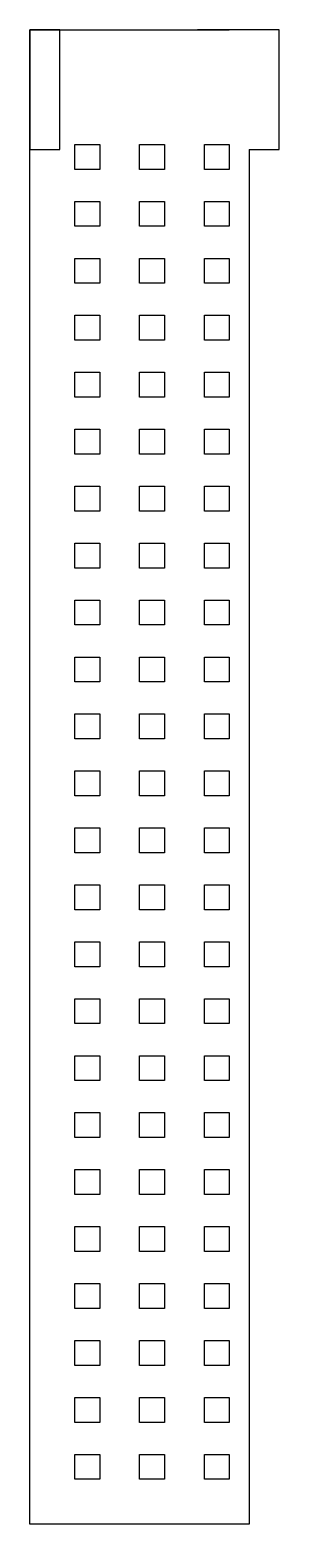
# Model space of a CAD drawing. Header units: millimetres. Extents: x 0 to 50, y -300 to 0.
import ezdxf

# ---------------------------------------------------------------- set-up
doc = ezdxf.new("R2010")
doc.units = ezdxf.units.MM
doc.layers.get('0').update_dxf_attribs({"linetype": 'CONTINUOUS'})

msp = doc.modelspace()

# ---------------------------------------------------------------- linework, layer by layer
for p, q in [((0, 0), (40, 0)), ((0, -300), (0, 0)), ((50, 0), (33.64, 0)), ((50, -24), (50, 0)), ((44, -24), (44, -300)), ((44, -24), (50, -24)), ((44, -300), (0, -300))]:
    msp.add_line(p, q)
for points in [[(6, 0), (0, 0), (0, -24), (6, -24)], [(14, -23), (14, -28), (9, -28), (9, -23)], [(27, -23), (27, -28), (22, -28), (22, -23)], [(40, -23), (40, -28), (35, -28), (35, -23)], [(14, -34.43), (14, -39.43), (9, -39.43), (9, -34.43)], [(27, -34.43), (27, -39.43), (22, -39.43), (22, -34.43)], [(40, -34.43), (40, -39.43), (35, -39.43), (35, -34.43)], [(14, -45.87), (14, -50.87), (9, -50.87), (9, -45.87)], [(27, -45.87), (27, -50.87), (22, -50.87), (22, -45.87)], [(40, -45.87), (40, -50.87), (35, -50.87), (35, -45.87)], [(14, -57.3), (14, -62.3), (9, -62.3), (9, -57.3)], [(27, -57.3), (27, -62.3), (22, -62.3), (22, -57.3)], [(40, -57.3), (40, -62.3), (35, -62.3), (35, -57.3)], [(14, -68.74), (14, -73.74), (9, -73.74), (9, -68.74)], [(27, -68.74), (27, -73.74), (22, -73.74), (22, -68.74)], [(40, -68.74), (40, -73.74), (35, -73.74), (35, -68.74)], [(14, -80.17), (14, -85.17), (9, -85.17), (9, -80.17)], [(27, -80.17), (27, -85.17), (22, -85.17), (22, -80.17)], [(40, -80.17), (40, -85.17), (35, -85.17), (35, -80.17)], [(14, -91.61), (14, -96.61), (9, -96.61), (9, -91.61)], [(27, -91.61), (27, -96.61), (22, -96.61), (22, -91.61)], [(40, -91.61), (40, -96.61), (35, -96.61), (35, -91.61)], [(14, -103.04), (14, -108.04), (9, -108.04), (9, -103.04)], [(27, -103.04), (27, -108.04), (22, -108.04), (22, -103.04)], [(40, -103.04), (40, -108.04), (35, -108.04), (35, -103.04)], [(14, -114.48), (14, -119.48), (9, -119.48), (9, -114.48)], [(27, -114.48), (27, -119.48), (22, -119.48), (22, -114.48)], [(40, -114.48), (40, -119.48), (35, -119.48), (35, -114.48)], [(14, -125.91), (14, -130.91), (9, -130.91), (9, -125.91)], [(27, -125.91), (27, -130.91), (22, -130.91), (22, -125.91)], [(40, -125.91), (40, -130.91), (35, -130.91), (35, -125.91)], [(14, -137.35), (14, -142.35), (9, -142.35), (9, -137.35)], [(27, -137.35), (27, -142.35), (22, -142.35), (22, -137.35)], [(40, -137.35), (40, -142.35), (35, -142.35), (35, -137.35)], [(14, -148.78), (14, -153.78), (9, -153.78), (9, -148.78)], [(27, -148.78), (27, -153.78), (22, -153.78), (22, -148.78)], [(40, -148.78), (40, -153.78), (35, -153.78), (35, -148.78)], [(14, -160.22), (14, -165.22), (9, -165.22), (9, -160.22)], [(27, -160.22), (27, -165.22), (22, -165.22), (22, -160.22)], [(40, -160.22), (40, -165.22), (35, -165.22), (35, -160.22)], [(14, -171.65), (14, -176.65), (9, -176.65), (9, -171.65)], [(27, -171.65), (27, -176.65), (22, -176.65), (22, -171.65)], [(40, -171.65), (40, -176.65), (35, -176.65), (35, -171.65)], [(14, -183.09), (14, -188.09), (9, -188.09), (9, -183.09)], [(27, -183.09), (27, -188.09), (22, -188.09), (22, -183.09)], [(40, -183.09), (40, -188.09), (35, -188.09), (35, -183.09)], [(14, -194.52), (14, -199.52), (9, -199.52), (9, -194.52)], [(27, -194.52), (27, -199.52), (22, -199.52), (22, -194.52)], [(40, -194.52), (40, -199.52), (35, -199.52), (35, -194.52)], [(14, -205.96), (14, -210.96), (9, -210.96), (9, -205.96)], [(27, -205.96), (27, -210.96), (22, -210.96), (22, -205.96)], [(40, -205.96), (40, -210.96), (35, -210.96), (35, -205.96)], [(14, -217.39), (14, -222.39), (9, -222.39), (9, -217.39)], [(27, -217.39), (27, -222.39), (22, -222.39), (22, -217.39)], [(40, -217.39), (40, -222.39), (35, -222.39), (35, -217.39)], [(14, -228.83), (14, -233.83), (9, -233.83), (9, -228.83)], [(27, -228.83), (27, -233.83), (22, -233.83), (22, -228.83)], [(40, -228.83), (40, -233.83), (35, -233.83), (35, -228.83)], [(14, -240.26), (14, -245.26), (9, -245.26), (9, -240.26)], [(27, -240.26), (27, -245.26), (22, -245.26), (22, -240.26)], [(40, -240.26), (40, -245.26), (35, -245.26), (35, -240.26)], [(14, -251.7), (14, -256.7), (9, -256.7), (9, -251.7)], [(27, -251.7), (27, -256.7), (22, -256.7), (22, -251.7)], [(40, -251.7), (40, -256.7), (35, -256.7), (35, -251.7)], [(14, -263.13), (14, -268.13), (9, -268.13), (9, -263.13)], [(27, -263.13), (27, -268.13), (22, -268.13), (22, -263.13)], [(40, -263.13), (40, -268.13), (35, -268.13), (35, -263.13)], [(14, -274.57), (14, -279.57), (9, -279.57), (9, -274.57)], [(27, -274.57), (27, -279.57), (22, -279.57), (22, -274.57)], [(40, -274.57), (40, -279.57), (35, -279.57), (35, -274.57)], [(14, -291), (9, -291), (9, -286), (14, -286)], [(27, -286), (27, -291), (22, -291), (22, -286)], [(40, -286), (40, -291), (35, -291), (35, -286)]]:
    msp.add_lwpolyline(points, close=True)

doc.saveas('drawing.dxf')
